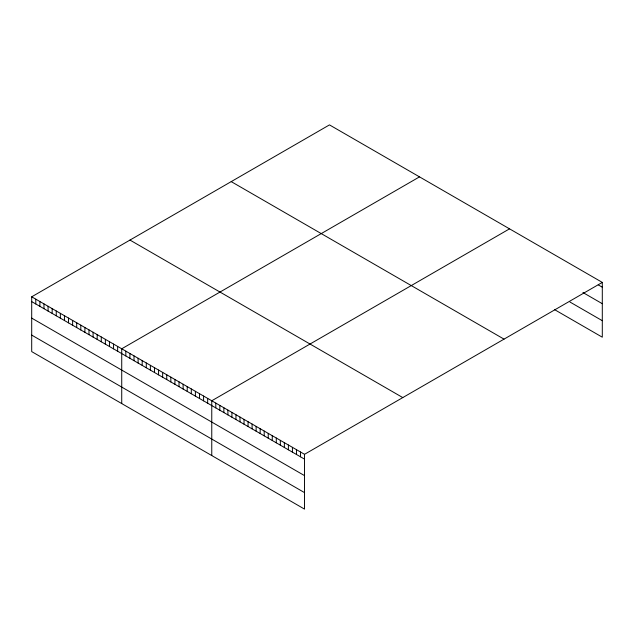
<?xml version="1.0" encoding="UTF-8"?>
<svg xmlns="http://www.w3.org/2000/svg" width="634" height="634" viewBox="0 0 634 634"><rect width="100%" height="100%" fill="white"/><g stroke="black" fill="none" stroke-linecap="round" stroke-linejoin="round"><path stroke-width="0.95" d="M31.7 296.807L304.526 454.316L304.526 509.11L31.7 351.601L31.7 296.807L329.474 124.89L602.3 282.399L602.3 337.193L554.71 309.717M419.51 176.87L121.728 348.787L121.728 403.581M509.538 228.842L211.764 400.767L211.764 455.561M304.526 454.316L602.3 282.399M598.266 284.88L602.3 287.202M582.939 292.528L602.3 303.702M570.037 302.069L602.3 320.693M231.212 181.617L504.03 339.135M129.97 240.072L402.788 397.589M31.7 301.61L304.526 459.127M31.7 318.109L304.526 475.619M31.7 335.101L304.526 492.618M300.492 451.994L300.492 456.797M296.458 449.664L296.458 454.467M292.425 447.335L292.425 452.137M288.391 445.005L288.391 449.807M284.357 442.675L284.357 447.485M280.323 440.353L280.323 445.155M276.289 438.023L276.289 442.825M272.255 435.693L272.255 440.495M268.23 433.363L268.23 438.165M264.196 431.033L264.196 435.843M260.162 428.711L260.162 433.513M256.128 426.381L256.128 431.183M252.094 424.051L252.094 428.853M248.06 421.721L248.06 426.524M244.027 419.391L244.027 424.201M239.993 417.069L239.993 421.872M235.959 414.739L235.959 419.542M231.925 412.409L231.925 417.212M227.899 410.079L227.899 414.882M223.865 407.749L223.865 412.56M219.832 405.419L219.832 410.23M215.798 403.097L215.798 407.9M207.675 398.406L207.675 403.208M203.577 396.044L203.577 400.846M199.488 393.674L199.488 398.485M195.391 391.313L195.391 396.123M191.302 388.951L191.302 393.754M187.212 386.589L187.212 391.392M183.115 384.228L183.115 389.03M179.026 381.866L179.026 386.669M174.929 379.504L174.929 384.307M170.839 377.143L170.839 381.945M166.75 374.773L166.75 379.584M162.653 372.412L162.653 377.214M158.563 370.05L158.563 374.852M154.474 367.688L154.474 372.491M150.377 365.327L150.377 370.129M146.288 362.965L146.288 367.768M142.19 360.603L142.19 365.406M138.101 358.234L138.101 363.044M134.012 355.872L134.012 360.683M129.915 353.51L129.915 358.313M125.825 351.149L125.825 355.951M117.639 346.426L117.639 351.228M113.549 344.064L113.549 348.866M109.452 341.702L109.452 346.505M105.363 339.333L105.363 344.143M101.274 336.971L101.274 341.781M97.176 334.609L97.176 339.412M93.087 332.248L93.087 337.05M88.99 329.886L88.99 334.689M84.901 327.524L84.901 332.327M80.811 325.163L80.811 329.965M76.714 322.801L76.714 327.604M72.625 320.432L72.625 325.242M68.527 318.07L68.527 322.872M64.438 315.708L64.438 320.511M60.349 313.347L60.349 318.149M56.252 310.985L56.252 315.787M52.162 308.623L52.162 313.426M48.073 306.262L48.073 311.064M43.976 303.892L43.976 308.703M39.887 301.53L39.887 306.341M35.789 299.169L35.789 303.971"/></g></svg>
